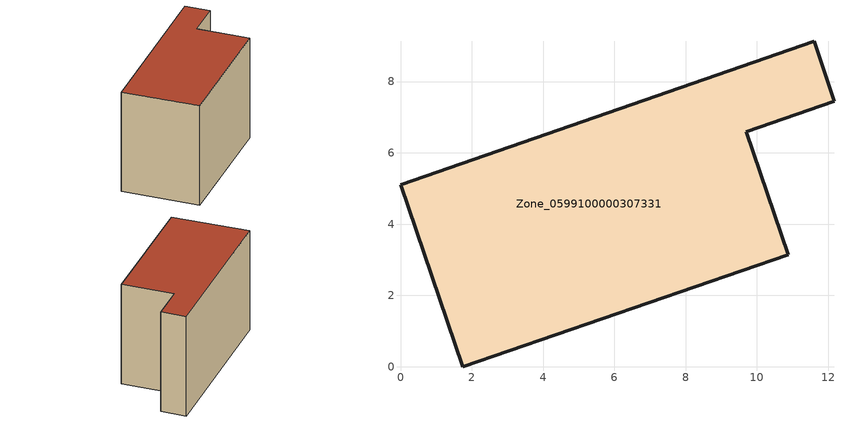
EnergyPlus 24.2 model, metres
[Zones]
Zone_0599100000307331
 floor ground (C_G): 0,5.1 11.61,9.13 12.16,7.45 9.7,6.59 10.88,3.14 1.75,0 z0
 wall outside (C_F): 1.75,0 10.88,3.14 9.7,6.59 12.16,7.45 11.61,9.13 0,5.1 1.75,0 z0:7.37
 roof outside (C_R): 11.61,9.13 0,5.1 1.75,0 10.88,3.14 9.7,6.59 12.16,7.45 z7.37
[BUILDING]
Pand.0599100000307331: North Axis=0; Terrain=City; Loads Convergence Tolerance Value=0.04; Temperature Convergence Tolerance Value=0.4; Solar Distribution=FullExterior; Maximum Number of Warmup Days=25; Minimum Number of Warmup Days=1
[Site:Location]
Rotterdam.The.Hague.AP_ZH_NLD Design_Conditions: Latitude=51.96; Longitude=4.45; Time Zone=1; Elevation=-4.5
[SITE:GROUNDTEMPERATURE:BUILDINGSURFACE]
18, 18, 18, 18, 18, 18, 18, 18, 18, 18, 18, 18
[MATERIAL] Thermal Absorptance=0.9; Solar Absorptance=0.7; Visible Absorptance=0.7
Name | Roughness | Thickness | Conductivity | Density | Specific Heat
G.TI.1975-1991 | MediumSmooth | 0.15 | 0.288461 | 540 | 1210
F.TI.1975-1991 | Rough | 0.3 | 0.230769 | 1920 | 840
R.TI.1975-1991 | MediumRough | 0.2 | 0.153846 | 1500 | 1000
[CONSTRUCTION]
C_G: G.TI.1975-1991
C_F: F.TI.1975-1991
C_R: R.TI.1975-1991
[ZONE]
Zone_0599100000307331: Type=1; Multiplier=1; Ceiling Height=Autocalculate; Volume=Autocalculate; Floor Area=autocalculate; Part of Total Floor Area=Yes
[ZONEINFILTRATION:DESIGNFLOWRATE]
Infil_Zone_0599100000307331: Zone or ZoneList or Space or SpaceList=Zone_0599100000307331; Schedule=AlwaysOn; Design Flow Rate Calculation Method=Flow/Area; Flow Rate per Floor Area=0.003; Constant Term Coefficient=1; Temperature Term Coefficient=0; Velocity Term Coefficient=0; Velocity Squared Term Coefficient=0
[HVACTEMPLATE:ZONE:IDEALLOADSAIRSYSTEM]
Zone_0599100000307331: Maximum Heating Supply Air Temperature=50; Minimum Cooling Supply Air Temperature=13; Maximum Heating Supply Air Humidity Ratio=0.0156; Minimum Cooling Supply Air Humidity Ratio=0.0077; Heating Limit=NoLimit; Cooling Limit=NoLimit; Dehumidification Control Type=ConstantSensibleHeatRatio; Cooling Sensible Heat Ratio=0.7; Dehumidification Setpoint=60; Humidification Control Type=None; Humidification Setpoint=30; Outdoor Air Method=None; Outdoor Air Flow Rate per Person=0.00944; Outdoor Air Flow Rate per Zone Floor Area=0; Outdoor Air Flow Rate per Zone=0; Demand Controlled Ventilation Type=None; Outdoor Air Economizer Type=NoEconomizer; Heat Recovery Type=None; Sensible Heat Recovery Effectiveness=0.7; Latent Heat Recovery Effectiveness=0.65
[ZONECONTROL:THERMOSTAT]
ThermostatControl_Zone_0599100000307331: Zone or ZoneList=Zone_0599100000307331; Control Type Schedule=DualSetpointControlType; Control 1=Thermostat_Zone_0599100000307331; Temperature Difference Between Cutout And Setpoint=0
[THERMOSTATSETPOINT:DUALSETPOINT]
Thermostat_Zone_0599100000307331: Heating Setpoint Temperature Schedule=HeatingSetpoint_Zone_0599100000307331; Cooling Setpoint Temperature Schedule=CoolingSetpoint_Zone_0599100000307331
[SCHEDULE:COMPACT]
HeatingSetpoint_Zone_0599100000307331: Through: 12/31, For: AllDays, Until: 24:00, 21
CoolingSetpoint_Zone_0599100000307331: Through: 12/31, For: AllDays, Until: 24:00, 24
DualSetpointControlType: Through: 12/31, For: AllDays, Until: 24:00, 4
AlwaysOn: Through: 12/31, For: AllDays, Until: 24:00, 1
